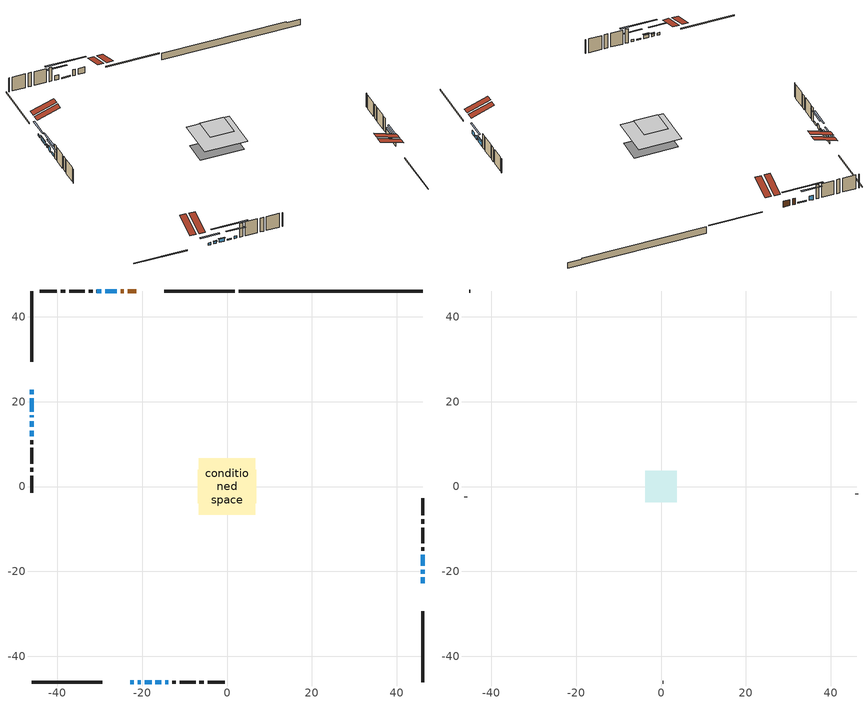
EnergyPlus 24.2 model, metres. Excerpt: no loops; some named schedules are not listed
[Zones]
conditioned space
 floor outside (Floor1 construction): -1.21,-1.21 -1.21,1.21 1.21,1.21 1.21,-1.21 z0.55
 floor adiabatic (AdiabaticFloorConstruction): -6.68,-6.68 -6.68,6.68 6.68,6.68 6.68,-6.68 z2.99
 floor foundation (Slab1 construction): -6.9,-3.92 -6.9,3.92 6.9,3.92 6.9,-3.92 z-1.74
 wall outside (RimJoist1 construction): 1.87,46.08 -14.78,46.08 / -46.08,-46.08 -29.43,-46.08 / -46.08,46.08 -46.08,29.43 / 46.08,-46.08 46.08,-29.43 z0.55:0.85
 wall outside (AdiabaticWallConstruction 1): -21.44,46.08 -23.4,46.08 / -24.33,46.08 -25.09,46.08 z0.55:2.58
 wall outside (AdiabaticWallConstruction): 46.08,-22.77 46.08,-21.44 / -46.08,16.75 -46.08,16.32 z0.55:1.77; -46.08,22.77 -46.08,21.76 / -21.08,-46.08 -20.29,-46.08 / -46.08,13.15 -46.08,11.83 z0.55:1.31; -22.77,-46.08 -22.01,-46.08 / -14.61,-46.08 -13.85,-46.08 z0.55:1.29; -19.37,-46.08 -17.79,-46.08 / -46.08,20.83 -46.08,17.68 z0.55:1.72; -26.02,46.08 -28.66,46.08 / -16.86,-46.08 -15.54,-46.08 z0.55:0.91; 46.08,-20.51 46.08,-19.59 z0.55:1.49; 46.08,-18.67 46.08,-16.1 z0.55:2.3; -29.59,46.08 -30.76,46.08 z0.55:2.1; -46.08,15.4 -46.08,14.08 z0.55:2.02
 wall outside (Wall1 construction): -31.69,46.08 -32.57,46.08 / -12.92,-46.08 -12.04,-46.08 / -46.08,10.9 -46.08,10.02 / 46.08,-15.17 46.08,-14.29 z0.55:5.43
 wall outside (Wall2 construction): -33.5,46.08 -37.19,46.08 / -11.11,-46.08 -7.42,-46.08 / -46.08,9.09 -46.08,5.4 / 46.08,-13.36 46.08,-9.67 z0.55:5.43
 wall outside (Wall3 construction): -38.12,46.08 -39.14,46.08 / -6.49,-46.08 -5.46,-46.08 / -46.08,4.47 -46.08,3.44 / 46.08,-8.74 46.08,-7.71 z0.55:5.43
 wall outside (Wall4 construction): -40.07,46.08 -44.08,46.08 / -4.53,-46.08 -0.53,-46.08 / -46.08,2.51 -46.08,-1.49 / 46.08,-6.78 46.08,-2.78 z0.55:5.43
 wall foundation (FoundationWall1 construction): 2.8,46.08,-1.74 2.8,46.08,0.55 41.75,46.08,0.55 41.75,46.08,0.22 46.08,46.08,0.22 46.08,46.08,-1.74
 window (WindowConstruction 11): 46.08,-22.77 46.08,-21.44 z0.55:1.77
 window (WindowConstruction 6): -46.08,22.77 -46.08,21.76 z0.55:1.31
 window (WindowConstruction 7): -22.77,-46.08 -22.01,-46.08 z0.55:1.29
 window (WindowConstruction 8): -21.08,-46.08 -20.29,-46.08 z0.55:1.31
 window (WindowConstruction 9): -19.36,-46.08 -17.79,-46.08 z0.55:1.72
 window (WindowConstruction 10): -46.08,20.83 -46.08,17.68 z0.55:1.72
 window (WindowConstruction 13): -26.02,46.08 -28.66,46.08 z0.55:0.91
 window (WindowConstruction 14): -16.86,-46.08 -15.54,-46.08 z0.55:0.91
 window (WindowConstruction 12): -46.08,16.75 -46.08,16.32 z0.55:1.77
 window (WindowConstruction): 46.08,-20.51 46.08,-19.59 z0.55:1.49
 window (WindowConstruction 1): 46.08,-18.66 46.08,-16.1 z0.55:2.3
 window (WindowConstruction 2): -29.59,46.08 -30.76,46.08 z0.55:2.1
 window (WindowConstruction 3): -14.61,-46.08 -13.85,-46.08 z0.55:1.29
 window (WindowConstruction 4): -46.08,15.4 -46.08,14.08 z0.55:2.02
 window (WindowConstruction 5): -46.08,13.15 -46.08,11.83 z0.55:1.31
 door (Door): -21.44,46.08 -23.4,46.08 z0.55:2.58
 door (Door 1): -24.33,46.08 -25.09,46.08 z0.55:2.58
 ceiling adiabatic (AdiabaticFloorConstruction): 6.68,-6.68 6.68,6.68 -6.68,6.68 -6.68,-6.68 z2.99
 roof outside (Roof2 construction): -20.51,46.08,5.43 -20.51,38.73,7.87 -18.57,38.73,7.87 -18.57,46.08,5.43; -23.7,-46.08,5.43 -23.7,-38.73,7.87 -25.64,-38.73,7.87 -25.64,-46.08,5.43; -46.08,23.7,5.43 -38.73,23.7,7.87 -38.73,25.64,7.87 -46.08,25.64,5.43; 46.08,-23.7,5.43 38.73,-23.7,7.87 38.73,-25.64,7.87 46.08,-25.64,5.43
attic - vented
 floor to conditioned space (Floor2 construction Reversed): -3.77,-3.77 -3.77,3.77 3.77,3.77 3.77,-3.77 z5.43
 wall outside (Wall5 construction): -45.01,46.08 -45.15,46.08 / 0.4,-46.08 0.54,-46.08 / -46.08,-2.42 -46.08,-2.56 / 46.08,-1.85 46.08,-1.71 z0.55:5.43
 roof outside (Roof1 construction): -17.65,46.08,5.43 -17.65,38.73,7.87 -15.71,38.73,7.87 -15.71,46.08,5.43; -26.56,-46.08,5.43 -26.56,-38.73,7.87 -28.5,-38.73,7.87 -28.5,-46.08,5.43; -46.08,26.56,5.43 -38.73,26.56,7.87 -38.73,28.5,7.87 -46.08,28.5,5.43; 46.08,-26.56,5.43 38.73,-26.56,7.87 38.73,-28.5,7.87 46.08,-28.5,5.43
shading: -46.08,19.12 -46.08,25.41 -46.49,25.41 -46.49,19.12 z3.95; -19.37,-46.08 -25.41,-46.08 -25.41,-46.49 -19.37,-46.49 z3.93; -20.09,-46.08 -21.28,-46.08 -21.28,-46.49 -20.09,-46.49 z1.51; -17.59,-46.08 -19.57,-46.08 -19.57,-46.49 -17.59,-46.49 z1.92; -46.08,17.47 -46.08,21.03 -46.49,21.03 -46.49,17.47 z1.92; -33.74,46.08 -20.94,46.08 -20.94,46.49 -33.74,46.49 z5.99; -10.46,-46.08 -21.94,-46.08 -21.94,-46.49 -10.46,-46.49 z5.99; 46.08,-16.95 46.08,-23.15 46.49,-23.15 46.49,-16.95 z4.13; 46.08,-15.9 46.08,-18.87 46.49,-18.87 46.49,-15.9 z2.5; -33.4,46.08 -26.95,46.08 -26.95,46.49 -33.4,46.49 z4.74; -11.21,-46.08 -17.25,-46.08 -17.25,-46.49 -11.21,-46.49 z3.93; -46.08,11.44 -46.08,18.04 -46.49,18.04 -46.49,11.44 z4.66; -46.08,9.19 -46.08,15.79 -46.49,15.79 -46.49,9.19 z3.95
[Building]
Building 1: Terrain=Suburbs
[Site:Location]
Edmonton Intl AP_AB: Latitude {deg}=53.31; Longitude {deg}=-113.58; Time Zone {hr}=-7; Elevation {m}=723; Keep Site Location Information=Yes
[Site:GroundTemperature:Shallow]
-1.56185, -3.61833, -3.78302, -2.80711, 1.11059, 5.01004, 8.39065, 10.5322, 10.7141, 8.97234, 5.67794, 1.89811
[Site:WaterMainsTemperature]
Calculation Method=Schedule; Temperature Schedule=mains temperature schedule
[Material] Roughness=Rough; Thermal Absorptance=0.9
Name | Thickness {m} | Conductivity {W/m-K} | Density {kg/m3} | Specific Heat {J/kg-K} | Solar Absorptance | Visible Absorptance
asphalt or fiberglass shingles | 0.00635 | 0.162714 | 1121.4 | 1465.45 | 0.4 | 0.4
ceiling loosefill ins | 0.169333 | 0.0480833 | 16.02 | 1046.75 | 0.7 | 0.7
ceiling stud and cavity | 0.1397 | 0.110806 | 65.682 | 1177.47 | 0.7 | 0.7
concrete 4.0 in. | 0.1016 | 1.803125 | 2242.8 | 837.4 | 0.7 | 0.7
concrete 8.0 in. | 0.2032 | 1.803125 | 2242.8 | 837.4 | 0.7 | 0.7
door material | 0.04445 | 0.053851 | 512.64 | 1214.23 | 0.7 | 0.7
exterior vertical ins | 0.0457286 | 0.029427 | 32.04 | 1214.23 | 0.7 | 0.7
floor covering | 0.0127 | 0.0433444 | 54.468 | 1339.84 | 0.6 | 0.6
floor rigid ins | 0.051816 | 0.029427 | 32.04 | 1214.23 | 0.7 | 0.7
floor rigid ins 1; wall rigid ins | 0.512978 | 0.029427 | 32.04 | 1214.23 | 0.7 | 0.7
floor stud and cavity | 0.1397 | 0.0809404 | 92.3553 | 1139.71 | 0.7 | 0.7
floor stud and cavity 1 | 0.1397 | 1.75129 | 37.0049 | 1207.88 | 0.7 | 0.7
furniture material conditioned space 1 | 0.1524 | 0.115458 | 640.8 | 1214.23 | 0.6 | 0.6
gypsum board | 0.0127 | 0.160291 | 801 | 837.4 | 0.6 | 0.6
gypsum board 1 | 0.0127 | 0.160291 | 801 | 837.4 | 0.7 | 0.7
osb sheathing 0.5 in. | 0.0127 | 0.115458 | 512.64 | 1214.23 | 0.7 | 0.7
osb sheathing 0.75 in. | 0.01905 | 0.115458 | 512.64 | 1214.23 | 0.7 | 0.7
osb sheathing 2.0 in. | 0.0508 | 0.115458 | 512.64 | 1214.23 | 0.7 | 0.7
rim joist stud and cavity | 0.0508 | 0.0296634 | 125.044 | 1163.47 | 0.6 | 0.6
roof stud and cavity | 0.2032 | 0.125464 | 78.34581 | 1123.46 | 0.7 | 0.7
wall stud and cavity | 0.1397 | 0.0947891 | 139.0536 | 1170.24 | 0.7 | 0.7
wall stud and cavity 1 | 0.1397 | 0.0937807 | 139.0536 | 1170.24 | 0.7 | 0.7
wall stud and cavity 2 | 0.1397 | 0.109433 | 139.0536 | 1170.24 | 0.7 | 0.7
wall stud and cavity 3 | 0.1397 | 0.0938917 | 139.0536 | 1170.24 | 0.7 | 0.7
wall stud and cavity 4 | 0.0889 | 6.1454 | 50.32683 | 1063.81 | 0.6 | 0.6
wall stud and cavity 5 | 0.0889 | 0.380278 | 52.3479 | 1209.89 | 0.7 | 0.7
wall stud and cavity 6 | 0.0889 | 0.391764 | 83.0341 | 1211.67 | 0.7 | 0.7
wood siding | 0.0254 | 0.102417 | 544.68 | 1172.36 | 0.4 | 0.4
wood siding 1 | 0.00254 | 0.102417 | 544.68 | 1172.36 | 0.4 | 0.4
wood siding 2; wood siding 3; wood siding 4 | 0.0254 | 0.102417 | 544.68 | 1172.36 | 0.7 | 0.7
[WindowMaterial:SimpleGlazingSystem]
Name | U-Factor {W/m2-K} | Solar Heat Gain Coefficient
WindowMaterial | 3.28416 | 0.51
WindowMaterial 1 | 3.29438 | 0.7
WindowMaterial 10 | 3.310274 | 0.62
WindowMaterial 11 | 3.33639 | 0.51
WindowMaterial 12 | 3.06555 | 0.4
WindowMaterial 2 | 3.28813 | 0.59
WindowMaterial 3 | 3.2745 | 0.46
WindowMaterial 4 | 3.30005 | 0.68
WindowMaterial 5 | 3.304596 | 0.64
WindowMaterial 6 | 3.30573 | 0.63
WindowMaterial 7 | 2.25189 | 0.39
WindowMaterial 8 | 2.23032 | 0.39
WindowMaterial 9 | 1.89305 | 0.49
[Construction]
AdiabaticFloorConstruction: floor stud and cavity 1, floor rigid ins 1, osb sheathing 0.75 in., floor covering
AdiabaticWallConstruction: wood siding 3, wall rigid ins, wall stud and cavity 5, gypsum board
AdiabaticWallConstruction 1: wood siding 4, wall rigid ins, wall stud and cavity 5, gypsum board
Door; Door 1: door material
Floor1 construction: floor stud and cavity, floor rigid ins, osb sheathing 0.75 in., floor covering
Floor2 construction Reversed: gypsum board, ceiling stud and cavity, ceiling loosefill ins
FoundationWall1 construction: concrete 8.0 in., gypsum board 1
furniture construction conditioned space 1: furniture material conditioned space 1
PartitionWallConstruction: gypsum board, wall stud and cavity 6, gypsum board
RimJoist1 construction: wood siding 2, osb sheathing 2.0 in., rim joist stud and cavity
Roof1 construction: asphalt or fiberglass shingles
Roof2 construction: asphalt or fiberglass shingles, osb sheathing 0.75 in., roof stud and cavity, gypsum board
Slab1 construction: concrete 4.0 in.
Wall1 construction: wood siding, osb sheathing 0.5 in., wall stud and cavity, gypsum board
Wall2 construction: wood siding, osb sheathing 0.5 in., wall stud and cavity 1, gypsum board
Wall3 construction: wood siding, osb sheathing 0.5 in., wall stud and cavity 2, gypsum board
Wall4 construction: wood siding, osb sheathing 0.5 in., wall stud and cavity 3, gypsum board
Wall5 construction: wood siding 1, wall stud and cavity 4
WindowConstruction: WindowMaterial
WindowConstruction 1: WindowMaterial 1
WindowConstruction 10; WindowConstruction 9: WindowMaterial 9
WindowConstruction 11: WindowMaterial 10
WindowConstruction 12: WindowMaterial 11
WindowConstruction 13; WindowConstruction 14: WindowMaterial 12
WindowConstruction 2: WindowMaterial 2
WindowConstruction 3: WindowMaterial 3
WindowConstruction 4: WindowMaterial 4
WindowConstruction 5: WindowMaterial 5
WindowConstruction 6: WindowMaterial 6
WindowConstruction 7: WindowMaterial 7
WindowConstruction 8: WindowMaterial 8
[Zone] Multiplier=1; Part of Total Floor Area=Yes
Name | Volume {m3}
attic - vented | 22.5974
conditioned space | 761.1
[Space]
Name | Zone | Volume {m3}
attic - vented 1 | attic - vented | 22.5974
conditioned space 1 | conditioned space | 761.1
[ZoneInfiltration:EffectiveLeakageArea]
infil attic - vented 1: Zone or Space=attic - vented 1; Schedule=Always On Discrete; Effective Air Leakage Area {cm2}=1977.74; Stack Coefficient=0.000509366; Wind Coefficient=1.52488e-05
[ZoneMixing]
whole house fan mix: Zone or Space=attic - vented; Schedule=Always On Continuous; Design Flow Rate Calculation Method=Flow/Zone; Design Flow Rate {m3/s}=0; Source Zone or Space=conditioned space
[SurfaceProperty:ExposedFoundationPerimeter]
Slab1: Exposed Perimeter Calculation Method=TotalExposedPerimeter; Total Exposed Perimeter {m}=43.281
[InternalMass] Zone or ZoneList=conditioned space; Space or SpaceList=conditioned space 1
Name | Construction | Surface Area {m2}
furniture mass conditioned space 1 | furniture construction conditioned space 1 | 116.96
partition wall mass | PartitionWallConstruction | 292.4
[Lights]
interior lighting: Zone or ZoneList or Space or SpaceList=conditioned space 1; Schedule=interior lighting schedule; Design Level Calculation Method=LightingLevel; Lighting Level {W}=343.2; Return Air Fraction=0; Fraction Radiant=0.6; Fraction Visible=0.2; Fraction Replaceable=1
[People]
occupants: Zone or ZoneList or Space or SpaceList=conditioned space 1; Number of People Schedule=occupants schedule; Number of People Calculation Method=People; Number of People=3; Fraction Radiant=0.314171; Sensible Heat Fraction=0.56303; Activity Level Schedule=occupants activity schedule; Carbon Dioxide Generation Rate {m3/s-W}=0; Enable ASHRAE 55 Comfort Warnings=No; Mean Radiant Temperature Calculation Type=EnclosureAveraged
[ElectricEquipment] Zone or ZoneList or Space or SpaceList=conditioned space 1; Design Level Calculation Method=EquipmentLevel
Name | Schedule | Design Level {W} | Fraction Latent | Fraction Radiant | Fraction Lost
clothes dryer | clothes dryer schedule | 140.772 | 0.015 | 0.081 | 0.85
clothes washer | clothes washer schedule | 32.1985 | 0.03 | 0.162 | 0.7
cooking range | cooking range schedule | 215.147 | 0.08 | 0.432 | 0.2
dishwasher | dishwasher schedule | 66.8632 | 0.3 | 0.18 | 0.4
fridge | fridge schedule | 72.9452 | 0 | 0.6 | 0
mech vent bath fan 0 | mech vent bath fan 0 schedule | 50.2 | 0 | 0 | 1
mech vent bath fan 1 | mech vent bath fan 1 schedule | 50.2 | 0 | 0 | 1
mech vent house fan | mech vent house fan schedule | 0 | 0 | 0 | 1
mech vent house fan cfis | mech vent house fan cfis schedule | 0 | 0 | 0 | 0
mech vent range fan 0 | mech vent range fan 0 schedule | 57 | 0 | 0 | 1
misc plug loads | misc plug loads schedule | 494.7 | 0.045 | 0.513 | 0.1
whole house fan | Always On Discrete | 0 | 0 | 0 | 1
[OtherEquipment] Zone or ZoneList or Space or SpaceList=conditioned space 1; Design Level Calculation Method=EquipmentLevel
Name | Fuel Type | Schedule | Design Level {W} | Fraction Latent | Fraction Radiant | Fraction Lost
clothes dryer 1 | Electricity | clothes dryer schedule | 0 | 0.015 | 0.081 | 0.85
cooking range 1 | Electricity | cooking range schedule | 0 | 0.08 | 0.432 | 0.2
general water use latent | None | general water use schedule | 62.594 | 1 | 0 | 0
general water use sensible | None | general water use schedule | -61.6891 | 0 | 0.6 | 0
mech vent house fan latent load | None | Always On Discrete | 0 | 1 | 0 | 0
mech vent house fan sensible load | None | Always On Discrete | 0 | 0 | 0 | 0
water heater energy adjustment1 | NaturalGas | Always On Discrete | 0.01 | 0 | 0 | 1
[ZoneInfiltration:DesignFlowRate] Zone or ZoneList or Space or SpaceList=conditioned space 1; Schedule=Always On Discrete; Design Flow Rate Calculation Method=Flow/Zone; Design Flow Rate {m3/s}=0
infil flow; natural vent flow; whole house fan flow
[Foundation:Kiva]
Foundation Kiva 1: Initial Indoor Air Temperature {C}=18; Wall Height Above Grade {m}=0.549981; Wall Depth Below Slab {m}=0.2032; Custom Block Material Name 1=exterior vertical ins; Custom Block Depth 1 {m}=2.28999; Custom Block X Position 1 {m}=0.2159; Custom Block Z Position 1 {m}=0
[Foundation:Kiva:Settings]
Soil Conductivity {W/m-K}=0.849921; Soil Density {kg/m3}=1842.3; Soil Specific Heat {J/kg-K}=418.7; Ground Solar Absorptivity=0.9; Ground Thermal Absorptivity=0.9; Ground Surface Roughness {m}=0.03; Far-Field Width {m}=40; Deep-Ground Boundary Condition=ZeroFlux; Deep-Ground Depth {m}=40; Minimum Cell Dimension {m}=0.2; Maximum Cell Growth Coefficient=3; Simulation Timestep=Timestep
[Exterior:Lights]
exterior lighting: Schedule=exterior lighting schedule; Design Level {W}=75.6
[Schedule:Constant]
Name | Hourly Value
Always On Continuous; mech vent house fan schedule; mech vent house fan cfis schedule; Always On Discrete | 1
occupants activity schedule | 117.228
fridge schedule | 0
[Schedule:Week:Daily]
interior lighting schedule Week Rule - Jan1-Jan27: interior lighting schedule day, interior lighting schedule day, interior lighting schedule day, interior lighting schedule day, interior lighting schedule day, interior lighting schedule day, interior lighting schedule day, interior lighting schedule default day, interior lighting schedule default day, interior lighting schedule default day, interior lighting schedule default day, interior lighting schedule default day
interior lighting schedule Week Rule - Jan28-Feb3: interior lighting schedule day, interior lighting schedule day, interior lighting schedule day, interior lighting schedule day, interior lighting schedule day 1, interior lighting schedule day 1, interior lighting schedule day 1, interior lighting schedule default day, interior lighting schedule default day, interior lighting schedule default day, interior lighting schedule default day, interior lighting schedule default day
interior lighting schedule Week Rule - Feb4-Feb24: interior lighting schedule day 1, interior lighting schedule day 1, interior lighting schedule day 1, interior lighting schedule day 1, interior lighting schedule day 1, interior lighting schedule day 1, interior lighting schedule day 1, interior lighting schedule default day, interior lighting schedule default day, interior lighting schedule default day, interior lighting schedule default day, interior lighting schedule default day
interior lighting schedule Week Rule - Feb25-Mar3: interior lighting schedule day 1, interior lighting schedule day 1, interior lighting schedule day 1, interior lighting schedule day 1, interior lighting schedule day 2, interior lighting schedule day 2, interior lighting schedule day 2, interior lighting schedule default day, interior lighting schedule default day, interior lighting schedule default day, interior lighting schedule default day, interior lighting schedule default day
interior lighting schedule Week Rule - Mar4-Mar31: interior lighting schedule day 2, interior lighting schedule day 2, interior lighting schedule day 2, interior lighting schedule day 2, interior lighting schedule day 2, interior lighting schedule day 2, interior lighting schedule day 2, interior lighting schedule default day, interior lighting schedule default day, interior lighting schedule default day, interior lighting schedule default day, interior lighting schedule default day
interior lighting schedule Week Rule - Apr1-Apr28: interior lighting schedule day 3, interior lighting schedule day 3, interior lighting schedule day 3, interior lighting schedule day 3, interior lighting schedule day 3, interior lighting schedule day 3, interior lighting schedule day 3, interior lighting schedule default day, interior lighting schedule default day, interior lighting schedule default day, interior lighting schedule default day, interior lighting schedule default day
interior lighting schedule Week Rule - Apr29-May5: interior lighting schedule day 3, interior lighting schedule day 3, interior lighting schedule day 4, interior lighting schedule day 4, interior lighting schedule day 4, interior lighting schedule day 4, interior lighting schedule day 4, interior lighting schedule default day, interior lighting schedule default day, interior lighting schedule default day, interior lighting schedule default day, interior lighting schedule default day
interior lighting schedule Week Rule - May6-May26: interior lighting schedule day 4, interior lighting schedule day 4, interior lighting schedule day 4, interior lighting schedule day 4, interior lighting schedule day 4, interior lighting schedule day 4, interior lighting schedule day 4, interior lighting schedule default day, interior lighting schedule default day, interior lighting schedule default day, interior lighting schedule default day, interior lighting schedule default day
interior lighting schedule Week Rule - May27-Jun2: interior lighting schedule day 4, interior lighting schedule day 4, interior lighting schedule day 4, interior lighting schedule day 4, interior lighting schedule day 4, interior lighting schedule day 5, interior lighting schedule day 5, interior lighting schedule default day, interior lighting schedule default day, interior lighting schedule default day, interior lighting schedule default day, interior lighting schedule default day
interior lighting schedule Week Rule - Jun3-Jun30: interior lighting schedule day 5, interior lighting schedule day 5, interior lighting schedule day 5, interior lighting schedule day 5, interior lighting schedule day 5, interior lighting schedule day 5, interior lighting schedule day 5, interior lighting schedule default day, interior lighting schedule default day, interior lighting schedule default day, interior lighting schedule default day, interior lighting schedule default day
interior lighting schedule Week Rule - Jul1-Jul28: interior lighting schedule day 6, interior lighting schedule day 6, interior lighting schedule day 6, interior lighting schedule day 6, interior lighting schedule day 6, interior lighting schedule day 6, interior lighting schedule day 6, interior lighting schedule default day, interior lighting schedule default day, interior lighting schedule default day, interior lighting schedule default day, interior lighting schedule default day
interior lighting schedule Week Rule - Jul29-Aug4: interior lighting schedule day 6, interior lighting schedule day 6, interior lighting schedule day 6, interior lighting schedule day 7, interior lighting schedule day 7, interior lighting schedule day 7, interior lighting schedule day 7, interior lighting schedule default day, interior lighting schedule default day, interior lighting schedule default day, interior lighting schedule default day, interior lighting schedule default day
interior lighting schedule Week Rule - Aug5-Aug25: interior lighting schedule day 7, interior lighting schedule day 7, interior lighting schedule day 7, interior lighting schedule day 7, interior lighting schedule day 7, interior lighting schedule day 7, interior lighting schedule day 7, interior lighting schedule default day, interior lighting schedule default day, interior lighting schedule default day, interior lighting schedule default day, interior lighting schedule default day
interior lighting schedule Week Rule - Aug26-Sep1: interior lighting schedule day 7, interior lighting schedule day 7, interior lighting schedule day 7, interior lighting schedule day 7, interior lighting schedule day 7, interior lighting schedule day 7, interior lighting schedule day 8, interior lighting schedule default day, interior lighting schedule default day, interior lighting schedule default day, interior lighting schedule default day, interior lighting schedule default day
interior lighting schedule Week Rule - Sep2-Sep29: interior lighting schedule day 8, interior lighting schedule day 8, interior lighting schedule day 8, interior lighting schedule day 8, interior lighting schedule day 8, interior lighting schedule day 8, interior lighting schedule day 8, interior lighting schedule default day, interior lighting schedule default day, interior lighting schedule default day, interior lighting schedule default day, interior lighting schedule default day
interior lighting schedule Week Rule - Sep30-Oct6: interior lighting schedule day 8, interior lighting schedule day 9, interior lighting schedule day 9, interior lighting schedule day 9, interior lighting schedule day 9, interior lighting schedule day 9, interior lighting schedule day 9, interior lighting schedule default day, interior lighting schedule default day, interior lighting schedule default day, interior lighting schedule default day, interior lighting schedule default day
interior lighting schedule Week Rule - Oct7-Oct27: interior lighting schedule day 9, interior lighting schedule day 9, interior lighting schedule day 9, interior lighting schedule day 9, interior lighting schedule day 9, interior lighting schedule day 9, interior lighting schedule day 9, interior lighting schedule default day, interior lighting schedule default day, interior lighting schedule default day, interior lighting schedule default day, interior lighting schedule default day
interior lighting schedule Week Rule - Oct28-Nov3: interior lighting schedule day 9, interior lighting schedule day 9, interior lighting schedule day 9, interior lighting schedule day 9, interior lighting schedule day 10, interior lighting schedule day 10, interior lighting schedule day 10, interior lighting schedule default day, interior lighting schedule default day, interior lighting schedule default day, interior lighting schedule default day, interior lighting schedule default day
interior lighting schedule Week Rule - Nov4-Nov24: interior lighting schedule day 10, interior lighting schedule day 10, interior lighting schedule day 10, interior lighting schedule day 10, interior lighting schedule day 10, interior lighting schedule day 10, interior lighting schedule day 10, interior lighting schedule default day, interior lighting schedule default day, interior lighting schedule default day, interior lighting schedule default day, interior lighting schedule default day
interior lighting schedule Week Rule - Nov25-Dec1: interior lighting schedule day 10, interior lighting schedule day 10, interior lighting schedule day 10, interior lighting schedule day 10, interior lighting schedule day 10, interior lighting schedule day 10, interior lighting schedule day 11, interior lighting schedule default day, interior lighting schedule default day, interior lighting schedule default day, interior lighting schedule default day, interior lighting schedule default day
interior lighting schedule Week Rule - Dec2-Dec31: interior lighting schedule day 11, interior lighting schedule day 11, interior lighting schedule day 11, interior lighting schedule day 11, interior lighting schedule day 11, interior lighting schedule day 11, interior lighting schedule day 11, interior lighting schedule default day, interior lighting schedule default day, interior lighting schedule default day, interior lighting schedule default day, interior lighting schedule default day
occupants schedule Week Rule - Jan1-Dec31: occupants schedule day, occupants schedule day, occupants schedule day, occupants schedule day, occupants schedule day, occupants schedule day, occupants schedule day, occupants schedule default day, occupants schedule default day, occupants schedule default day, occupants schedule default day, occupants schedule default day
clothes dryer schedule Week Rule - Jan1-Dec31: clothes dryer schedule day, clothes dryer schedule day, clothes dryer schedule day, clothes dryer schedule day, clothes dryer schedule day, clothes dryer schedule day, clothes dryer schedule day, clothes dryer schedule default day, clothes dryer schedule default day, clothes dryer schedule default day, clothes dryer schedule default day, clothes dryer schedule default day
clothes washer schedule Week Rule - Jan1-Dec31: clothes washer schedule day, clothes washer schedule day, clothes washer schedule day, clothes washer schedule day, clothes washer schedule day, clothes washer schedule day, clothes washer schedule day, clothes washer schedule default day, clothes washer schedule default day, clothes washer schedule default day, clothes washer schedule default day, clothes washer schedule default day
cooking range schedule Week Rule - Jan1-Dec31: cooking range schedule day, cooking range schedule day, cooking range schedule day, cooking range schedule day, cooking range schedule day, cooking range schedule day, cooking range schedule day, cooking range schedule default day, cooking range schedule default day, cooking range schedule default day, cooking range schedule default day, cooking range schedule default day
dishwasher schedule Week Rule - Jan1-Dec31: dishwasher schedule day, dishwasher schedule day, dishwasher schedule day, dishwasher schedule day, dishwasher schedule day, dishwasher schedule day, dishwasher schedule day, dishwasher schedule default day, dishwasher schedule default day, dishwasher schedule default day, dishwasher schedule default day, dishwasher schedule default day
mech vent bath fan 0 schedule Week Rule - Jan1-Dec31: mech vent bath fan 0 schedule day, mech vent bath fan 0 schedule day, mech vent bath fan 0 schedule day, mech vent bath fan 0 schedule day, mech vent bath fan 0 schedule day, mech vent bath fan 0 schedule day, mech vent bath fan 0 schedule day, mech vent bath fan 0 schedule default day, mech vent bath fan 0 schedule default day, mech vent bath fan 0 schedule default day, mech vent bath fan 0 schedule default day, mech vent bath fan 0 schedule default day
mech vent bath fan 1 schedule Week Rule - Jan1-Dec31: mech vent bath fan 1 schedule day, mech vent bath fan 1 schedule day, mech vent bath fan 1 schedule day, mech vent bath fan 1 schedule day, mech vent bath fan 1 schedule day, mech vent bath fan 1 schedule day, mech vent bath fan 1 schedule day, mech vent bath fan 1 schedule default day, mech vent bath fan 1 schedule default day, mech vent bath fan 1 schedule default day, mech vent bath fan 1 schedule default day, mech vent bath fan 1 schedule default day
mech vent range fan 0 schedule Week Rule - Jan1-Dec31: mech vent range fan 0 schedule day, mech vent range fan 0 schedule day, mech vent range fan 0 schedule day, mech vent range fan 0 schedule day, mech vent range fan 0 schedule day, mech vent range fan 0 schedule day, mech vent range fan 0 schedule day, mech vent range fan 0 schedule default day, mech vent range fan 0 schedule default day, mech vent range fan 0 schedule default day, mech vent range fan 0 schedule default day, mech vent range fan 0 schedule default day
misc plug loads schedule Week Rule - Jan1-Dec31: misc plug loads schedule day, misc plug loads schedule day, misc plug loads schedule day, misc plug loads schedule day, misc plug loads schedule day, misc plug loads schedule day, misc plug loads schedule day, misc plug loads schedule default day, misc plug loads schedule default day, misc plug loads schedule default day, misc plug loads schedule default day, misc plug loads schedule default day
general water use schedule Week Rule - Jan1-Dec31: general water use schedule day, general water use schedule day, general water use schedule day, general water use schedule day, general water use schedule day, general water use schedule day, general water use schedule day, general water use schedule default day, general water use schedule default day, general water use schedule default day, general water use schedule default day, general water use schedule default day
exterior lighting schedule Week Rule - Jan1-Jan27: exterior lighting schedule day, exterior lighting schedule day, exterior lighting schedule day, exterior lighting schedule day, exterior lighting schedule day, exterior lighting schedule day, exterior lighting schedule day, exterior lighting schedule default day, exterior lighting schedule default day, exterior lighting schedule default day, exterior lighting schedule default day, exterior lighting schedule default day
exterior lighting schedule Week Rule - Jan28-Feb3: exterior lighting schedule day, exterior lighting schedule day, exterior lighting schedule day, exterior lighting schedule day, exterior lighting schedule day 1, exterior lighting schedule day 1, exterior lighting schedule day 1, exterior lighting schedule default day, exterior lighting schedule default day, exterior lighting schedule default day, exterior lighting schedule default day, exterior lighting schedule default day
exterior lighting schedule Week Rule - Feb4-Feb24: exterior lighting schedule day 1, exterior lighting schedule day 1, exterior lighting schedule day 1, exterior lighting schedule day 1, exterior lighting schedule day 1, exterior lighting schedule day 1, exterior lighting schedule day 1, exterior lighting schedule default day, exterior lighting schedule default day, exterior lighting schedule default day, exterior lighting schedule default day, exterior lighting schedule default day
exterior lighting schedule Week Rule - Feb25-Mar3: exterior lighting schedule day 1, exterior lighting schedule day 1, exterior lighting schedule day 1, exterior lighting schedule day 1, exterior lighting schedule day 2, exterior lighting schedule day 2, exterior lighting schedule day 2, exterior lighting schedule default day, exterior lighting schedule default day, exterior lighting schedule default day, exterior lighting schedule default day, exterior lighting schedule default day
exterior lighting schedule Week Rule - Mar4-Mar31: exterior lighting schedule day 2, exterior lighting schedule day 2, exterior lighting schedule day 2, exterior lighting schedule day 2, exterior lighting schedule day 2, exterior lighting schedule day 2, exterior lighting schedule day 2, exterior lighting schedule default day, exterior lighting schedule default day, exterior lighting schedule default day, exterior lighting schedule default day, exterior lighting schedule default day
exterior lighting schedule Week Rule - Apr1-Apr28: exterior lighting schedule day 3, exterior lighting schedule day 3, exterior lighting schedule day 3, exterior lighting schedule day 3, exterior lighting schedule day 3, exterior lighting schedule day 3, exterior lighting schedule day 3, exterior lighting schedule default day, exterior lighting schedule default day, exterior lighting schedule default day, exterior lighting schedule default day, exterior lighting schedule default day
exterior lighting schedule Week Rule - Apr29-May5: exterior lighting schedule day 3, exterior lighting schedule day 3, exterior lighting schedule day 4, exterior lighting schedule day 4, exterior lighting schedule day 4, exterior lighting schedule day 4, exterior lighting schedule day 4, exterior lighting schedule default day, exterior lighting schedule default day, exterior lighting schedule default day, exterior lighting schedule default day, exterior lighting schedule default day
exterior lighting schedule Week Rule - May6-May26: exterior lighting schedule day 4, exterior lighting schedule day 4, exterior lighting schedule day 4, exterior lighting schedule day 4, exterior lighting schedule day 4, exterior lighting schedule day 4, exterior lighting schedule day 4, exterior lighting schedule default day, exterior lighting schedule default day, exterior lighting schedule default day, exterior lighting schedule default day, exterior lighting schedule default day
[Schedule:Year]
interior lighting schedule: interior lighting schedule Week Rule - Jan1-Jan27, 1, 1, 1, 27, interior lighting schedule Week Rule - Jan28-Feb3, 1, 28, 2, 3, interior lighting schedule Week Rule - Feb4-Feb24, 2, 4, 2, 24, interior lighting schedule Week Rule - Feb25-Mar3, 2, 25, 3, 3, interior lighting schedule Week Rule - Mar4-Mar31, 3, 4, 3, 31, interior lighting schedule Week Rule - Apr1-Apr28, 4, 1, 4, 28, interior lighting schedule Week Rule - Apr29-May5, 4, 29, 5, 5, interior lighting schedule Week Rule - May6-May26, 5, 6, 5, 26, interior lighting schedule Week Rule - May27-Jun2, 5, 27, 6, 2, interior lighting schedule Week Rule - Jun3-Jun30, 6, 3, 6, 30, interior lighting schedule Week Rule - Jul1-Jul28, 7, 1, 7, 28, interior lighting schedule Week Rule - Jul29-Aug4, 7, 29, 8, 4, interior lighting schedule Week Rule - Aug5-Aug25, 8, 5, 8, 25, interior lighting schedule Week Rule - Aug26-Sep1, 8, 26, 9, 1, interior lighting schedule Week Rule - Sep2-Sep29, 9, 2, 9, 29, interior lighting schedule Week Rule - Sep30-Oct6, 9, 30, 10, 6, interior lighting schedule Week Rule - Oct7-Oct27, 10, 7, 10, 27, interior lighting schedule Week Rule - Oct28-Nov3, 10, 28, 11, 3, interior lighting schedule Week Rule - Nov4-Nov24, 11, 4, 11, 24, interior lighting schedule Week Rule - Nov25-Dec1, 11, 25, 12, 1, interior lighting schedule Week Rule - Dec2-Dec31, 12, 2, 12, 31
occupants schedule: occupants schedule Week Rule - Jan1-Dec31, 1, 1, 12, 31
clothes dryer schedule: clothes dryer schedule Week Rule - Jan1-Dec31, 1, 1, 12, 31
clothes washer schedule: clothes washer schedule Week Rule - Jan1-Dec31, 1, 1, 12, 31
cooking range schedule: cooking range schedule Week Rule - Jan1-Dec31, 1, 1, 12, 31
dishwasher schedule: dishwasher schedule Week Rule - Jan1-Dec31, 1, 1, 12, 31
mech vent bath fan 0 schedule: mech vent bath fan 0 schedule Week Rule - Jan1-Dec31, 1, 1, 12, 31
mech vent bath fan 1 schedule: mech vent bath fan 1 schedule Week Rule - Jan1-Dec31, 1, 1, 12, 31
mech vent range fan 0 schedule: mech vent range fan 0 schedule Week Rule - Jan1-Dec31, 1, 1, 12, 31
misc plug loads schedule: misc plug loads schedule Week Rule - Jan1-Dec31, 1, 1, 12, 31
general water use schedule: general water use schedule Week Rule - Jan1-Dec31, 1, 1, 12, 31
exterior lighting schedule: exterior lighting schedule Week Rule - Jan1-Jan27, 1, 1, 1, 27, exterior lighting schedule Week Rule - Jan28-Feb3, 1, 28, 2, 3, exterior lighting schedule Week Rule - Feb4-Feb24, 2, 4, 2, 24, exterior lighting schedule Week Rule - Feb25-Mar3, 2, 25, 3, 3, exterior lighting schedule Week Rule - Mar4-Mar31, 3, 4, 3, 31, exterior lighting schedule Week Rule - Apr1-Apr28, 4, 1, 4, 28, exterior lighting schedule Week Rule - Apr29-May5, 4, 29, 5, 5, exterior lighting schedule Week Rule - May6-May26, 5, 6, 5, 26, exterior lighting schedule Week Rule - May27-Jun2, 5, 27, 6, 2, exterior lighting schedule Week Rule - Jun3-Jun30, 6, 3, 6, 30, exterior lighting schedule Week Rule - Jul1-Jul28, 7, 1, 7, 28, exterior lighting schedule Week Rule - Jul29-Aug4, 7, 29, 8, 4, exterior lighting schedule Week Rule - Aug5-Aug25, 8, 5, 8, 25, exterior lighting schedule Week Rule - Aug26-Sep1, 8, 26, 9, 1, exterior lighting schedule Week Rule - Sep2-Sep29, 9, 2, 9, 29, exterior lighting schedule Week Rule - Sep30-Oct6, 9, 30, 10, 6, exterior lighting schedule Week Rule - Oct7-Oct27, 10, 7, 10, 27, exterior lighting schedule Week Rule - Oct28-Nov3, 10, 28, 11, 3, exterior lighting schedule Week Rule - Nov4-Nov24, 11, 4, 11, 24, exterior lighting schedule Week Rule - Nov25-Dec1, 11, 25, 12, 1, exterior lighting schedule Week Rule - Dec2-Dec31, 12, 2, 12, 31
[Schedule:Compact]
mains temperature schedule: Through: 01/01, For: AllDays, Until: 24:00, 3.97167, Through: 01/02, For: AllDays, Until: 24:00, 3.90778, Through: 01/03, For: AllDays, Until: 24:00, 3.84556, Through: 01/04, For: AllDays, Until: 24:00, 3.78389, Through: 01/05, For: AllDays, Until: 24:00, 3.72278, Through: 01/06, For: AllDays, Until: 24:00, 3.66278, Through: 01/07, For: AllDays, Until: 24:00, 3.60389, Through: 01/08, For: AllDays, Until: 24:00, 3.54556, Through: 01/09, For: AllDays, Until: 24:00, 3.48833, Through: 01/10, For: AllDays, Until: 24:00, 3.43167, Through: 01/11, For: AllDays, Until: 24:00, 3.37611, Through: 01/12, For: AllDays, Until: 24:00, 3.32167, Through: 01/13, For: AllDays, Until: 24:00, 3.26833, Through: 01/14, For: AllDays, Until: 24:00, 3.21556, Through: 01/15, For: AllDays, Until: 24:00, 3.16444, Through: 01/16, For: AllDays, Until: 24:00, 3.11389, Through: 01/17, For: AllDays, Until: 24:00, 3.06444, Through: 01/18, For: AllDays, Until: 24:00, 3.01611, Through: 01/19, For: AllDays, Until: 24:00, 2.96889, Through: 01/20, For: AllDays, Until: 24:00, 2.92278, Through: 01/21, For: AllDays, Until: 24:00, 2.87722, Through: 01/22, For: AllDays, Until: 24:00, 2.83333, Through: 01/23, For: AllDays, Until: 24:00, 2.79056, Through: 01/24, For: AllDays, Until: 24:00, 2.74889, Through: 01/25, For: AllDays, Until: 24:00, 2.70833, Through: 01/26, For: AllDays, Until: 24:00, 2.66889, Through: 01/27, For: AllDays, Until: 24:00, 2.63056, Through: 01/28, For: AllDays, Until: 24:00, 2.59333, Through: 01/29, For: AllDays, Until: 24:00, 2.55778, Through: 01/30, For: AllDays, Until: 24:00, 2.52278, Through: 01/31, For: AllDays, Until: 24:00, 2.48944, Through: 02/01, For: AllDays, Until: 24:00, 2.45722, Through: 02/02, For: AllDays, Until: 24:00, 2.42611, Through: 02/03, For: AllDays, Until: 24:00, 2.39667, Through: 02/04, For: AllDays, Until: 24:00, 2.36833, Through: 02/05, For: AllDays, Until: 24:00, 2.34111, Through: 02/06, For: AllDays, Until: 24:00, 2.315, Through: 02/07, For: AllDays, Until: 24:00, 2.29056, Through: 02/08, For: AllDays, Until: 24:00, 2.26722, Through: 02/09, For: AllDays, Until: 24:00, 2.245, Through: 02/10, For: AllDays, Until: 24:00, 2.22444, Through: 02/11, For: AllDays, Until: 24:00, 2.20444, Through: 02/12, For: AllDays, Until: 24:00, 2.18667, Through: 02/13, For: AllDays, Until: 24:00, 2.17, Through: 02/14, For: AllDays, Until: 24:00, 2.15444, Through: 02/15, For: AllDays, Until: 24:00, 2.14, Through: 02/16, For: AllDays, Until: 24:00, 2.12722, Through: 02/17, For: AllDays, Until: 24:00, 2.11556, Through: 02/18, For: AllDays, Until: 24:00, 2.10556, Through: 02/19, For: AllDays, Until: 24:00, 2.09667, Through: 02/20, For: AllDays, Until: 24:00, 2.08889, Through: 02/21, For: AllDays, Until: 24:00, 2.08278, Through: 02/22, For: AllDays, Until: 24:00, 2.07833, Through: 02/23, For: AllDays, Until: 24:00, 2.07444, Through: 02/24, For: AllDays, Until: 24:00, 2.07278, Through: 02/25, For: AllDays, Until: 24:00, 2.07167, Through: 02/26, For: AllDays, Until: 24:00, 2.07222, Through: 02/27, For: AllDays, Until: 24:00, 2.07444, Through: 02/28, For: AllDays, Until: 24:00, 2.07778, Through: 03/01, For: AllDays, Until: 24:00, 2.08222, Through: 03/02, For: AllDays, Until: 24:00, 2.08833, Through: 03/03, For: AllDays, Until: 24:00, 2.09556, Through: 03/04, For: AllDays, Until: 24:00, 2.10444, Through: 03/05, For: AllDays, Until: 24:00, 2.11444, Through: 03/06, For: AllDays, Until: 24:00, 2.12556, Through: 03/07, For: AllDays, Until: 24:00, 2.13833, Through: 03/08, For: AllDays, Until: 24:00, 2.15278, Through: 03/09, For: AllDays, Until: 24:00, 2.16778, Through: 03/10, For: AllDays, Until: 24:00, 2.18444, Through: 03/11, For: AllDays, Until: 24:00, 2.20278, Through: 03/12, For: AllDays, Until: 24:00, 2.22167, Through: 03/13, For: AllDays, Until: 24:00, 2.24278, Through: 03/14, For: AllDays, Until: 24:00, 2.26444, Through: 03/15, For: AllDays, Until: 24:00, 2.28778, Through: 03/16, For: AllDays, Until: 24:00, 2.31222, Through: 03/17, For: AllDays, Until: 24:00, 2.33778, Through: 03/18, For: AllDays, Until: 24:00, 2.365, Through: 03/19, For: AllDays, Until: 24:00, 2.39333, Through: 03/20, For: AllDays, Until: 24:00, 2.42278, Through: 03/21, For: AllDays, Until: 24:00, 2.45389, Through: 03/22, For: AllDays, Until: 24:00, 2.48611, Through: 03/23, For: AllDays, Until: 24:00, 2.51889, Through: 03/24, For: AllDays, Until: 24:00, 2.55389, Through: 03/25, For: AllDays, Until: 24:00, 2.58944, Through: 03/26, For: AllDays, Until: 24:00, 2.62611, Through: 03/27, For: AllDays, Until: 24:00, 2.66444, Through: 03/28, For: AllDays, Until: 24:00, 2.70389, Through: 03/29, For: AllDays, Until: 24:00, 2.74389, Through: 03/30, For: AllDays, Until: 24:00, 2.78556, Through: 03/31, For: AllDays, Until: 24:00, 2.82833, Through: 04/01, For: AllDays, Until: 24:00, 2.87222, Through: 04/02, For: AllDays, Until: 24:00, 2.91722, Through: 04/03, For: AllDays, Until: 24:00, 2.96333, Through: 04/04, For: AllDays, Until: 24:00, 3.01056, Through: 04/05, For: AllDays, Until: 24:00, 3.05889, Through: 04/06, For: AllDays, Until: 24:00, 3.10833, Through: 04/07, For: AllDays, Until: 24:00, 3.15833, Through: 04/08, For: AllDays, Until: 24:00, 3.21, Through: 04/09, For: AllDays, Until: 24:00, 3.26222, Through: 04/10, For: AllDays, Until: 24:00, 3.31556, Through: 04/11, For: AllDays, Until: 24:00, 3.37, Through: 04/12, For: AllDays, Until: 24:00, 3.42556, Through: 04/13, For: AllDays, Until: 24:00, 3.48167, Through: 04/14, For: AllDays, Until: 24:00, 3.53889, Through: 04/15, For: AllDays, Until: 24:00, 3.59722, Through: 04/16, For: AllDays, Until: 24:00, 3.65611, Through: 04/17, For: AllDays, Until: 24:00, 3.71611, Through: 04/18, For: AllDays, Until: 24:00, 3.77667, Through: 04/19, For: AllDays, Until: 24:00, 3.83833, Through: 04/20, For: AllDays, Until: 24:00, 3.90111, Through: 04/21, For: AllDays, Until: 24:00, 3.96444, Through: 04/22, For: AllDays, Until: 24:00, 4.02833, Through: 04/23, For: AllDays, Until: 24:00, 4.09333, Through: 04/24, For: AllDays, Until: 24:00, 4.15889, Through: 04/25, For: AllDays, Until: 24:00, 4.225, Through: 04/26, For: AllDays, Until: 24:00, 4.29222, Through: 04/27, For: AllDays, Until: 24:00, 4.36, Through: 04/28, For: AllDays, Until: 24:00, 4.42833, Through: 04/29, For: AllDays, Until: 24:00, 4.49722, Through: 04/30, For: AllDays, Until: 24:00, 4.56667, Through: 05/01, For: AllDays, Until: 24:00, 4.63722, Through: 05/02, For: AllDays, Until: 24:00, 4.70833, Through: 05/03, For: AllDays, Until: 24:00, 4.77944, Through: 05/04, For: AllDays, Until: 24:00, 4.85167, Through: 05/05, For: AllDays, Until: 24:00, 4.92389, Through: 05/06, For: AllDays, Until: 24:00, 4.99722, Through: 05/07, For: AllDays, Until: 24:00, 5.07056, Through: 05/08, For: AllDays, Until: 24:00, 5.145, Through: 05/09, For: AllDays, Until: 24:00, 5.21944, Through: 05/10, For: AllDays, Until: 24:00, 5.29389, Through: 05/11, For: AllDays, Until: 24:00, 5.36944, Through: 05/12, For: AllDays, Until: 24:00, 5.445, Through: 05/13, For: AllDays, Until: 24:00, 5.52111, Through: 05/14, For: AllDays, Until: 24:00, 5.59722, Through: 05/15, For: AllDays, Until: 24:00, 5.67389, Through: 05/16, For: AllDays, Until: 24:00, 5.75056, Through: 05/17, For: AllDays, Until: 24:00, 5.82778, Through: 05/18, For: AllDays, Until: 24:00, 5.90556, Through: 05/19, For: AllDays, Until: 24:00, 5.98278, Through: 05/20, For: AllDays, Until: 24:00, 6.06056, Through: 05/21, For: AllDays, Until: 24:00, 6.13889, Through: 05/22, For: AllDays, Until: 24:00, 6.21667, Through: 05/23, For: AllDays, Until: 24:00, 6.295, Through: 05/24, For: AllDays, Until: 24:00, 6.37333, Through: 05/25, For: AllDays, Until: 24:00, 6.45222, Through: 05/26, For: AllDays, Until: 24:00, 6.53056, Through: 05/27, For: AllDays, Until: 24:00, 6.60889, Through: 05/28, For: AllDays, Until: 24:00, 6.68778, Through: 05/29, For: AllDays, Until: 24:00, 6.76611, Through: 05/30, For: AllDays, Until: 24:00, 6.84444, Through: 05/31, For: AllDays, Until: 24:00, 6.92278, Through: 06/01, For: AllDays, Until: 24:00, 7.00111, Through: 06/02, For: AllDays, Until: 24:00, 7.07944, Through: 06/03, For: AllDays, Until: 24:00, 7.15778, Through: 06/04, For: AllDays, Until: 24:00, 7.23556, Through: 06/05, For: AllDays, Until: 24:00, 7.31333, Through: 06/06, For: AllDays, Until: 24:00, 7.39056, Through: 06/07, For: AllDays, Until: 24:00, 7.46833, Through: 06/08, For: AllDays, Until: 24:00, 7.545, Through: 06/09, For: AllDays, Until: 24:00, 7.62222, Through: 06/10, For: AllDays, Until: 24:00, 7.69833, Through: 06/11, For: AllDays, Until: 24:00, 7.775, Through: 06/12, For: AllDays, Until: 24:00, 7.85056, Through: 06/13, For: AllDays, Until: 24:00, 7.92611, Through: 06/14, For: AllDays, Until: 24:00, 8.00111, Through: 06/15, For: AllDays, Until: 24:00, 8.07611, Through: 06/16, For: AllDays, Until: 24:00, 8.15056, Through: 06/17, For: AllDays, Until: 24:00, 8.22389, Through: 06/18, For: AllDays, Until: 24:00, 8.29778, Through: 06/19, For: AllDays, Until: 24:00, 8.37056, Through: 06/20, For: AllDays, Until: 24:00, 8.44278, Through: 06/21, For: AllDays, Until: 24:00, 8.51444, Through: 06/22, For: AllDays, Until: 24:00, 8.58611, Through: 06/23, For: AllDays, Until: 24:00, 8.65667, Through: 06/24, For: AllDays, Until: 24:00, 8.72667, Through: 06/25, For: AllDays, Until: 24:00, 8.79611, Through: 06/26, For: AllDays, Until: 24:00, 8.865, Through: 06/27, For: AllDays, Until: 24:00, 8.93333, Through: 06/28, For: AllDays, Until: 24:00, 9.00056, Through: 06/29, For: AllDays, Until: 24:00, 9.06778, Through: 06/30, For: AllDays, Until: 24:00, 9.13333, Through: 07/01, For: AllDays, Until: 24:00, 9.19889, Through: 07/02, For: AllDays, Until: 24:00, 9.26333, Through: 07/03, For: AllDays, Until: 24:00, 9.32722, Through: 07/04, For: AllDays, Until: 24:00, 9.39056, Through: 07/05, For: AllDays, Until: 24:00, 9.45278, Through: 07/06, For: AllDays, Until: 24:00, 9.51389, Through: 07/07, For: AllDays, Until: 24:00, 9.57444, Through: 07/08, For: AllDays, Until: 24:00, 9.63389, Through: 07/09, For: AllDays, Until: 24:00, 9.69278, Through: 07/10, For: AllDays, Until: 24:00, 9.75056, Through: 07/11, For: AllDays, Until: 24:00, 9.80778, Through: 07/12, For: AllDays, Until: 24:00, 9.86333, Through: 07/13, For: AllDays, Until: 24:00, 9.91833, Through: 07/14, For: AllDays, Until: 24:00, 9.97278, Through: 07/15, For: AllDays, Until: 24:00, 10.0256, Through: 07/16, For: AllDays, Until: 24:00, 10.0778, Through: 07/17, For: AllDays, Until: 24:00, 10.1289, Through: 07/18, For: AllDays, Until: 24:00, 10.1789, Through: 07/19, For: AllDays, Until: 24:00, 10.2278, Through: 07/20, For: AllDays, Until: 24:00, 10.2756, Through: 07/21, For: AllDays, Until: 24:00, 10.3222, Through: 07/22, For: AllDays, Until: 24:00, 10.3683, Through: 07/23, For: AllDays, Until: 24:00, 10.4128, Through: 07/24, For: AllDays, Until: 24:00, 10.4561, Through: 07/25, For: AllDays, Until: 24:00, 10.4989, Through: 07/26, For: AllDays, Until: 24:00, 10.54, Through: 07/27, For: AllDays, Until: 24:00, 10.58, Through: 07/28, For: AllDays, Until: 24:00, 10.6189, Through: 07/29, For: AllDays, Until: 24:00, 10.6567, Through: 07/30, For: AllDays, Until: 24:00, 10.6928, Through: 07/31, For: AllDays, Until: 24:00, 10.7283, Through: 08/01, For: AllDays, Until: 24:00, 10.7622, Through: 08/02, For: AllDays, Until: 24:00, 10.7956, Through: 08/03, For: AllDays, Until: 24:00, 10.8272, Through: 08/04, For: AllDays, Until: 24:00, 10.8572, Through: 08/05, For: AllDays, Until: 24:00, 10.8867, Through: 08/06, For: AllDays, Until: 24:00, 10.9144, Through: 08/07, For: AllDays, Until: 24:00, 10.9411, Through: 08/08, For: AllDays, Until: 24:00, 10.9667, Through: 08/09, For: AllDays, Until: 24:00, 10.9906, Through: 08/10, For: AllDays, Until: 24:00, 11.0133, Through: 08/11, For: AllDays, Until: 24:00, 11.035, Through: 08/12, For: AllDays, Until: 24:00, 11.055, Through: 08/13, For: AllDays, Until: 24:00, 11.0739, Through: 08/14, For: AllDays, Until: 24:00, 11.0917, Through: 08/15, For: AllDays, Until: 24:00, 11.1078, Through: 08/16, For: AllDays, Until: 24:00, 11.1228, Through: 08/17, For: AllDays, Until: 24:00, 11.1361, Through: 08/18, For: AllDays, Until: 24:00, 11.1483, Through: 08/19, For: AllDays, Until: 24:00, 11.1594, Through: 08/20, For: AllDays, Until: 24:00, 11.1689, Through: 08/21, For: AllDays, Until: 24:00, 11.1772, Through: 08/22, For: AllDays, Until: 24:00, 11.1844, Through: 08/23, For: AllDays, Until: 24:00, 11.19, Through: 08/24, For: AllDays, Until: 24:00, 11.1939, Through: 08/25, For: AllDays, Until: 24:00, 11.1967, Through: 08/26, For: AllDays, Until: 24:00, 11.1983, Through: 08/27, For: AllDays, Until: 24:00, 11.1983, Through: 08/28, For: AllDays, Until: 24:00, 11.1972, Through: 08/29, For: AllDays, Until: 24:00, 11.195, Through: 08/30, For: AllDays, Until: 24:00, 11.1911, Through: 08/31, For: AllDays, Until: 24:00, 11.1856, Through: 09/01, For: AllDays, Until: 24:00, 11.1789, Through: 09/02, For: AllDays, Until: 24:00, 11.1711, Through: 09/03, For: AllDays, Until: 24:00, 11.1617, Through: 09/04, For: AllDays, Until: 24:00, 11.1511, Through: 09/05, For: AllDays, Until: 24:00, 11.1394, Through: 09/06, For: AllDays, Until: 24:00, 11.1261, Through: 09/07, For: AllDays, Until: 24:00, 11.1111, Through: 09/08, For: AllDays, Until: 24:00, 11.0956, Through: 09/09, For: AllDays, Until: 24:00, 11.0778, Through: 09/10, For: AllDays, Until: 24:00, 11.0594, Through: 09/11, For: AllDays, Until: 24:00, 11.0394, Through: 09/12, For: AllDays, Until: 24:00, 11.0183, Through: 09/13, For: AllDays, Until: 24:00, 10.9961, Through: 09/14, For: AllDays, Until: 24:00, 10.9722, Through: 09/15, For: AllDays, Until: 24:00, 10.9472, Through: 09/16, For: AllDays, Until: 24:00, 10.9206, Through: 09/17, For: AllDays, Until: 24:00, 10.8928, Through: 09/18, For: AllDays, Until: 24:00, 10.8639, Through: 09/19, For: AllDays, Until: 24:00, 10.8339, Through: 09/20, For: AllDays, Until: 24:00, 10.8028, Through: 09/21, For: AllDays, Until: 24:00, 10.77, Through: 09/22, For: AllDays, Until: 24:00, 10.7361, Through: 09/23, For: AllDays, Until: 24:00, 10.7011, Through: 09/24, For: AllDays, Until: 24:00, 10.665, Through: 09/25, For: AllDays, Until: 24:00, 10.6272, Through: 09/26, For: AllDays, Until: 24:00, 10.5889, Through: 09/27, For: AllDays, Until: 24:00, 10.5489, Through: 09/28, For: AllDays, Until: 24:00, 10.5078, Through: 09/29, For: AllDays, Until: 24:00, 10.4661, Through: 09/30, For: AllDays, Until: 24:00, 10.4228, Through: 10/01, For: AllDays, Until: 24:00, 10.3783, Through: 10/02, For: AllDays, Until: 24:00, 10.3328, Through: 10/03, For: AllDays, Until: 24:00, 10.2861, Through: 10/04, For: AllDays, Until: 24:00, 10.2383, Through: 10/05, For: AllDays, Until: 24:00, 10.19, Through: 10/06, For: AllDays, Until: 24:00, 10.14, Through: 10/07, For: AllDays, Until: 24:00, 10.0894, Through: 10/08, For: AllDays, Until: 24:00, 10.0372, Through: 10/09, For: AllDays, Until: 24:00, 9.98444, Through: 10/10, For: AllDays, Until: 24:00, 9.93056, Through: 10/11, For: AllDays, Until: 24:00, 9.87611, Through: 10/12, For: AllDays, Until: 24:00, 9.82, Through: 10/13, For: AllDays, Until: 24:00, 9.76333, Through: 10/14, For: AllDays, Until: 24:00, 9.70611, Through: 10/15, For: AllDays, Until: 24:00, 9.64722, Through: 10/16, For: AllDays, Until: 24:00, 9.58778, Through: 10/17, For: AllDays, Until: 24:00, 9.52778, Through: 10/18, For: AllDays, Until: 24:00, 9.46667, Through: 10/19, For: AllDays, Until: 24:00, 9.40444, Through: 10/20, For: AllDays, Until: 24:00, 9.34167, Through: 10/21, For: AllDays, Until: 24:00, 9.27778, Through: 10/22, For: AllDays, Until: 24:00, 9.21333, Through: 10/23, For: AllDays, Until: 24:00, 9.14833, Through: 10/24, For: AllDays, Until: 24:00, 9.08222, Through: 10/25, For: AllDays, Until: 24:00, 9.01556, Through: 10/26, For: AllDays, Until: 24:00, 8.94833, Through: 10/27, For: AllDays, Until: 24:00, 8.88056, Through: 10/28, For: AllDays, Until: 24:00, 8.81167, Through: 10/29, For: AllDays, Until: 24:00, 8.74222, Through: 10/30, For: AllDays, Until: 24:00, 8.67222, Through: 10/31, For: AllDays, Until: 24:00, 8.60167, Through: 11/01, For: AllDays, Until: 24:00, 8.53056, Through: 11/02, For: AllDays, Until: 24:00, 8.45889, Through: 11/03, For: AllDays, Until: 24:00, 8.38667, Through: 11/04, For: AllDays, Until: 24:00, 8.31389, Through: 11/05, For: AllDays, Until: 24:00, 8.24056, Through: 11/06, For: AllDays, Until: 24:00, 8.16667, Through: 11/07, For: AllDays, Until: 24:00, 8.09278, Through: 11/08, For: AllDays, Until: 24:00, 8.01833, Through: 11/09, For: AllDays, Until: 24:00, 7.94278, Through: 11/10, For: AllDays, Until: 24:00, 7.86778, Through: 11/11, For: AllDays, Until: 24:00, 7.79167, Through: 11/12, For: AllDays, Until: 24:00, 7.71556, Through: 11/13, For: AllDays, Until: 24:00, 7.63944, Through: 11/14, For: AllDays, Until: 24:00, 7.56222, Through: 11/15, For: AllDays, Until: 24:00, 7.48556, Through: 11/16, For: AllDays, Until: 24:00, 7.40833, Through: 11/17, For: AllDays, Until: 24:00, 7.33056, Through: 11/18, For: AllDays, Until: 24:00, 7.25278, Through: 11/19, For: AllDays, Until: 24:00, 7.175, Through: 11/20, For: AllDays, Until: 24:00, 7.09722, Through: 11/21, For: AllDays, Until: 24:00, 7.01889, Through: 11/22, For: AllDays, Until: 24:00, 6.94056, Through: 11/23, For: AllDays, Until: 24:00, 6.86222, Through: 11/24, For: AllDays, Until: 24:00, 6.78389, Through: 11/25, For: AllDays, Until: 24:00, 6.705, Through: 11/26, For: AllDays, Until: 24:00, 6.62667, Through: 11/27, For: AllDays, Until: 24:00, 6.54833, Through: 11/28, For: AllDays, Until: 24:00, 6.46944, Through: 11/29, For: AllDays, Until: 24:00, 6.39111, Through: 11/30, For: AllDays, Until: 24:00, 6.31278, Through: 12/01, For: AllDays, Until: 24:00, 6.23444, Through: 12/02, For: AllDays, Until: 24:00, 6.15611, Through: 12/03, For: AllDays, Until: 24:00, 6.07833, Through: 12/04, For: AllDays, Until: 24:00, 6.00056, Through: 12/05, For: AllDays, Until: 24:00, 5.92278, Through: 12/06, For: AllDays, Until: 24:00, 5.84556, Through: 12/07, For: AllDays, Until: 24:00, 5.76833, Through: 12/08, For: AllDays, Until: 24:00, 5.69111, Through: 12/09, For: AllDays, Until: 24:00, 5.61444, Through: 12/10, For: AllDays, Until: 24:00, 5.53778, Through: 12/11, For: AllDays, Until: 24:00, 5.46222, Through: 12/12, For: AllDays, Until: 24:00, 5.38611, Through: 12/13, For: AllDays, Until: 24:00, 5.31111, Through: 12/14, For: AllDays, Until: 24:00, 5.23611, Through: 12/15, For: AllDays, Until: 24:00, 5.16167, Through: 12/16, For: AllDays, Until: 24:00, 5.08722, Through: 12/17, For: AllDays, Until: 24:00, 5.01389, Through: 12/18, For: AllDays, Until: 24:00, 4.94056, Through: 12/19, For: AllDays, Until: 24:00, 4.86778, Through: 12/20, For: AllDays, Until: 24:00, 4.79556, Through: 12/21, For: AllDays, Until: 24:00, 4.72389, Through: 12/22, For: AllDays, Until: 24:00, 4.65333, Through: 12/23, For: AllDays, Until: 24:00, 4.58278, Through: 12/24, For: AllDays, Until: 24:00, 4.51278, Through: 12/25, For: AllDays, Until: 24:00, 4.44389, Through: 12/26, For: AllDays, Until: 24:00, 4.375, Through: 12/27, For: AllDays, Until: 24:00, 4.30722, Through: 12/28, For: AllDays, Until: 24:00, 4.24, Through: 12/29, For: AllDays, Until: 24:00, 4.17333, Through: 12/30, For: AllDays, Until: 24:00, 4.10778, Through: 12/31, For: AllDays, Until: 24:00, 4.04278
